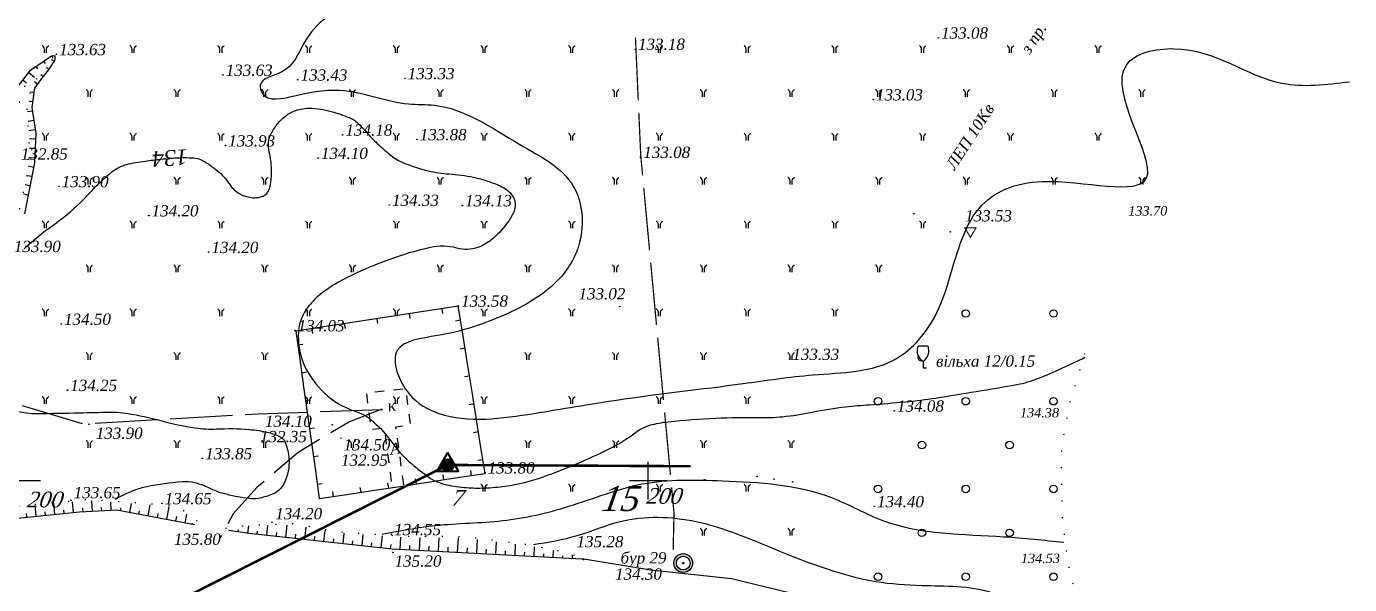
# Model space of a CAD drawing. Header units: millimetres. Extents: x 1400 to 4853, y -623 to 1865.
# Drawn here: x 3080.8 to 3207.5, y 1723.4 to 1776.8 of the extents above; entities that cross this region are included whole.
import ezdxf
from ezdxf.enums import TextEntityAlignment as Align
from ezdxf.lldxf.tags import DXFTag

# ---------------------------------------------------------------- set-up
doc = ezdxf.new("R2010")
doc.units = ezdxf.units.MM
doc.set_wipeout_variables(frame=1)
doc.linetypes.add('ADOT1', pattern=[1.6, 0.1, -1.5])
doc.linetypes.add('AHIDDEN2', pattern=[3, 1.5, -1.5])
for name, color, linetype in [('01_Північ', 7, 'Continuous'), ('0_Лицензия', 6, 'Continuous'), ('кресты', 7, 'Continuous'), ('ПИКЕТЫ', 7, 'Continuous')]:
    doc.layers.add(name, color=color, linetype=linetype)
doc.styles.add('grad', font='timesi.ttf')
doc.styles.add('universw', font='timesi.ttf', dxfattribs={"oblique": 10})
tags = doc.linetypes.add('New Line1', pattern=[1.5, 1, -0.5]).pattern_tags.tags
tags[6:7] = [DXFTag(74, 4), DXFTag(75, 0), DXFTag(340, '0'), DXFTag(46, 1.0), DXFTag(50, 0.0), DXFTag(44, 0.0), DXFTag(45, 0.0)]
tags[4:5] = [DXFTag(74, 4), DXFTag(75, 0), DXFTag(340, '0'), DXFTag(46, 1.0), DXFTag(50, 0.0), DXFTag(44, 0.0), DXFTag(45, 0.0)]

# ---------------------------------------------------------------- blocks, each defined once
blk = doc.blocks.new('475_1')
at = {"color": 0, "linetype": 'Continuous'}
for p, q in [((-2.5, 0), (2.5, 0)), ((0, 0.8), (0, 0))]:
    blk.add_line(p, q, dxfattribs=at)
blk = doc.blocks.new('369')
at = {"color": 0, "linetype": 'Continuous'}
blk.add_circle((0, 0), 0.6, dxfattribs=at)
blk = doc.blocks.new('390_2')
at = {"color": 0, "linetype": 'Continuous', "lineweight": 0}
blk.add_wipeout([(0.56, -0.02), (0.56, 0.02), (0.02, 0.02), (0.02, 1.02), (0.15, 1.11), (0.31, 1.24), (0.46, 1.38), (0.62, 1.58), (0.73, 1.77), (0.84, 2), (0.9, 2.21), (0.95, 2.44), (0.96, 2.61), (0.96, 2.86), (0.94, 3.01), (0.89, 3.24), (0.86, 3.33), (0.82, 3.39), (0.77, 3.44), (0.7, 3.46), (-0.38, 3.46), (-0.69, 3.46), (-0.8, 3.42), (-0.85, 3.37), (-0.89, 3.28), (-0.93, 3.11), (-0.96, 2.93), (-0.97, 2.66), (-0.95, 2.39), (-0.91, 2.19), (-0.85, 2.03), (-0.78, 1.85), (-0.67, 1.65), (-0.56, 1.5), (-0.45, 1.37), (-0.28, 1.21), (-0.13, 1.09), (-0.02, 1.02), (-0.02, -0.02)], dxfattribs=at)
at = {"color": 0, "linetype": 'Continuous'}
blk.add_lwpolyline([(0.89, 3.12), (0.86, 3.28, 0.283123), (0.7, 3.44), (-0.69, 3.44, 0.301637), (-0.87, 3.28, 0.346308), (0, 1.03, 0.325277)], format="xyb", close=True, dxfattribs=at)
blk.add_lwpolyline([(0, 1.03), (0, 0), (0.54, 0)], dxfattribs=at)
blk = doc.blocks.new('89_3')
at = {"color": 0, "linetype": 'Continuous', "lineweight": 0}
blk.add_wipeout([(1.49, -0.34), (1.52, -0.18), (1.53, -0.02), (1.52, 0.14), (1.5, 0.3), (1.46, 0.45), (1.41, 0.6), (1.34, 0.75), (1.25, 0.88), (1.15, 1.01), (1.04, 1.12), (0.91, 1.23), (0.78, 1.32), (0.64, 1.39), (0.49, 1.45), (0.34, 1.49), (0.18, 1.52), (0.02, 1.53), (-0.14, 1.52), (-0.3, 1.5), (-0.46, 1.46), (-0.61, 1.41), (-0.75, 1.33), (-0.89, 1.25), (-1.01, 1.15), (-1.13, 1.04), (-1.23, 0.91), (-1.32, 0.78), (-1.39, 0.64), (-1.45, 0.49), (-1.5, 0.34), (-1.52, 0.18), (-1.53, 0.02), (-1.53, -0.14), (-1.5, -0.3), (-1.46, -0.46), (-1.41, -0.61), (-1.34, -0.75), (-1.25, -0.89), (-1.15, -1.01), (-1.04, -1.13), (-0.92, -1.23), (-0.78, -1.32), (-0.64, -1.39), (-0.49, -1.45), (-0.34, -1.5), (-0.18, -1.52), (-0.02, -1.53), (0.14, -1.53), (0.3, -1.5), (0.45, -1.46), (0.6, -1.41), (0.75, -1.34), (0.88, -1.25), (1.01, -1.15), (1.12, -1.04), (1.23, -0.92), (1.32, -0.78), (1.39, -0.64), (1.45, -0.49)], dxfattribs=at)
at = {"linetype": 'Continuous'}
h = blk.add_hatch(color=0, dxfattribs=at)
h.paths.add_polyline_path([(1.5, 0, 1), (-1.5, 0, 1)])
h.paths.add_polyline_path([(1.1, 0, 1), (-1.1, 0, 1)], flags=16)
at = {"color": 0, "linetype": 'Continuous'}
for radius in [1.5, 1.1, 0.1]:
    blk.add_circle((0, 0), radius, dxfattribs=at)
blk = doc.blocks.new('Pointb')
at = {"color": 0, "linetype": 'ByBlock', "lineweight": -2, "const_width": 1.4}
blk.add_lwpolyline([(7, 4), (-7, 4), (0, -8.1)], close=True, dxfattribs=at)
blk = doc.blocks.new('403')
at = {"color": 0, "linetype": 'Continuous'}
for p, q in [((-0.45, 1.11), (-0.52, 1.11)), ((-0.38, 1.02), (-0.45, 1.11)), ((-0.31, 0.94), (-0.38, 1.02)), ((-0.21, 0.81), (-0.31, 0.94)), ((-0.17, 0.59), (-0.21, 0.81)), ((-0.17, 0), (-0.17, 0.59)), ((0.17, 0.59), (0.21, 0.81)), ((0.17, 0), (0.17, 0.59)), ((0.21, 0.81), (0.31, 0.94)), ((0.31, 0.94), (0.38, 1.02)), ((0.38, 1.02), (0.45, 1.11)), ((0.45, 1.11), (0.52, 1.11))]:
    blk.add_line(p, q, dxfattribs=at)
blk = doc.blocks.new('Licenzia')
at = {"linetype": 'New Line1', "lineweight": 25}
h = blk.add_hatch(color=6, dxfattribs=at)
h.dxf.hatch_style = 1
h.set_gradient(color1=(255, 0, 255), color2=(255, 0, 255), centered=1, tint=1, name='INVCYLINDER')
edge = h.paths.add_edge_path()
edge.add_arc((0, 0), 2, 0, 360)
at = {"color": 6, "linetype": 'Continuous', "lineweight": 40, "flags": 128}
blk.add_lwpolyline([(-0.08, 4.01), (-3.48, -1.99), (3.45, -1.99)], close=True, dxfattribs=at)
at = {"color": 10, "linetype": 'Continuous', "lineweight": 25}
blk.add_circle((0, 0), 2, dxfattribs=at)

msp = doc.modelspace()

# ---------------------------------------------------------------- linework, layer by layer
at = {"layer": '01_Північ', "color": 32, "linetype": 'Continuous'}
for p, q in [((3083.2103, 1773.9614), (3083.3626, 1773.7384)), ((3081.7208, 1772.9442), (3081.8731, 1772.7212)), ((3082.4656, 1773.4528), (3082.6179, 1773.2298)), ((3082.9855, 1772.6913), (3082.7561, 1772.8338)), ((3083.4613, 1773.4574), (3083.2319, 1773.5999)), ((3080.4942, 1771.6511), (3080.8287, 1771.3982)), ((3081.0381, 1772.3705), (3081.5976, 1771.9475)), ((3081.8777, 1771.2696), (3081.584, 1771.4778)), ((3082.4211, 1771.9887), (3082.2125, 1772.1601)), ((3081.5458, 1770.4583), (3081.2086, 1770.5065)), ((3081.4182, 1769.5655), (3081.0429, 1769.6191)), ((3081.3914, 1768.6731), (3080.9069, 1768.6001)), ((3081.5258, 1767.7813), (3080.9781, 1767.6987)), ((3081.6603, 1766.8896), (3081.0493, 1766.7974)), ((3081.6839, 1765.9917), (3081.101, 1766.0153)), ((3081.6474, 1765.0906), (3081.1131, 1765.1122)), ((3081.6109, 1764.1895), (3081.0499, 1764.2122)), ((3081.3328, 1762.4116), (3080.9008, 1762.4971)), ((3081.5079, 1763.2963), (3080.9865, 1763.3994)), ((3081.1577, 1761.5269), (3080.7133, 1761.6148)), ((3080.9826, 1760.6422), (3080.5258, 1760.7326))]:
    msp.add_line(p, q, dxfattribs=at)
at = {"layer": '01_Північ', "color": 7, "linetype": 'Continuous'}
for p, q in [((3081.7551, 1729.8924), (3081.6509, 1730.9346)), ((3083.5473, 1730.0715), (3083.4436, 1731.1092)), ((3085.3395, 1730.2506), (3085.2377, 1731.2701)), ((3087.136, 1730.3752), (3087.0797, 1731.3898)), ((3088.0352, 1730.4252), (3088.0183, 1730.7288)), ((3088.9344, 1730.4751), (3088.8896, 1731.2825)), ((3089.828, 1730.4381), (3089.8758, 1730.6945)), ((3090.7133, 1730.2729), (3090.8736, 1731.1325)), ((3092.4839, 1729.9426), (3092.6779, 1730.9824)), ((3094.2545, 1729.6123), (3094.4826, 1730.8351)), ((3080.859, 1729.8029), (3080.8242, 1730.151)), ((3082.6512, 1729.982), (3082.6165, 1730.3287)), ((3084.4434, 1730.1611), (3084.4092, 1730.5039)), ((3086.2368, 1730.3253), (3086.2178, 1730.6679)), ((3091.5986, 1730.1077), (3091.6577, 1730.4243)), ((3093.3692, 1729.7774), (3093.4396, 1730.1545)), ((3095.1398, 1729.4471), (3095.2169, 1729.8604)), ((3096.0251, 1729.2819), (3096.1795, 1730.1093)), ((3101.1088, 1728.4381), (3101.1323, 1728.5861)), ((3102.015, 1728.2945), (3102.1228, 1728.9753)), ((3102.9261, 1728.1887), (3102.9551, 1728.4563)), ((3103.8383, 1728.0901), (3103.9377, 1729.0094)), ((3104.7504, 1727.9915), (3104.7877, 1728.3368)), ((3105.6625, 1727.8929), (3105.7871, 1729.0454)), ((3106.5747, 1727.7943), (3106.6184, 1728.1985)), ((3107.4868, 1727.6957), (3107.6113, 1728.8473)), ((3109.3111, 1727.4984), (3109.4224, 1728.528)), ((3111.1354, 1727.3012), (3111.2399, 1728.268)), ((3112.9596, 1727.104), (3113.0717, 1728.1401)), ((3108.399, 1727.5971), (3108.4383, 1727.9606)), ((3110.2232, 1727.3998), (3110.2581, 1727.7227)), ((3112.0475, 1727.2026), (3112.0836, 1727.5364)), ((3113.8718, 1727.0054), (3113.9104, 1727.3623)), ((3114.7839, 1726.9068), (3114.9034, 1728.0121)), ((3115.6961, 1726.8082), (3115.7371, 1727.1882)), ((3116.6116, 1726.7517), (3116.6715, 1727.8926)), ((3117.5278, 1726.7036), (3117.5481, 1727.0908)), ((3118.444, 1726.6554), (3118.5071, 1727.8561)), ((3119.3601, 1726.6073), (3119.3819, 1727.0205)), ((3120.2763, 1726.5591), (3120.3435, 1727.8377)), ((3121.1925, 1726.511), (3121.2156, 1726.9501)), ((3122.1087, 1726.4628), (3122.18, 1727.8192)), ((3123.0249, 1726.4147), (3123.0489, 1726.8706)), ((3123.9411, 1726.3665), (3124.0097, 1727.6718)), ((3125.7735, 1726.2702), (3125.8355, 1727.4503)), ((3127.6058, 1726.1739), (3127.6613, 1727.2289)), ((3129.4382, 1726.0776), (3129.4847, 1726.9623)), ((3124.8573, 1726.3183), (3124.879, 1726.7326)), ((3126.6896, 1726.222), (3126.7092, 1726.5946)), ((3128.522, 1726.1257), (3128.5394, 1726.4565)), ((3130.3544, 1726.0294), (3130.3679, 1726.2859)), ((3131.2706, 1725.9813), (3131.305, 1726.6354)), ((3132.1868, 1725.9331), (3132.1962, 1726.1127)), ((3133.103, 1725.8849), (3133.1197, 1726.2043))]:
    msp.add_line(p, q, dxfattribs=at)
at = {"layer": '01_Північ', "color": 7, "linetype": 'Continuous', "const_width": 0.12}
for points in [[(3139.4062, 1769.7204), (3139.136, 1775.7143)], [(3139.6421, 1764.4849), (3139.4602, 1768.5216)], [(3139.8232, 1762.5341), (3139.6421, 1764.4849)], [(3140.4888, 1755.365), (3139.9341, 1761.3393)], [(3140.9397, 1750.5076), (3140.5997, 1754.1701)], [(3141.1549, 1748.1958), (3140.9397, 1750.5076)], [(3141.8221, 1741.0268), (3141.2661, 1747.001)], [(3142.4894, 1733.8578), (3141.9333, 1739.832)], [(3142.8286, 1730.2133), (3142.6006, 1732.663)], [(3142.7508, 1726.6744), (3142.8286, 1730.2133)]]:
    msp.add_lwpolyline(points, dxfattribs=at)
at = {"layer": '01_Північ', "color": 32, "linetype": 'Continuous', "flags": 128}
msp.add_lwpolyline([(3080.0689, 1771.0885), (3081.2059, 1772.5925), (3083.2124, 1773.9628), (3083.5468, 1773.9963), (3083.5468, 1773.5952), (3082.9449, 1772.6259), (3082.1757, 1771.6901), (3081.6072, 1770.8879), (3081.3397, 1769.0162), (3081.7075, 1766.5763), (3081.5919, 1763.7207), (3080.6292, 1758.8564)], dxfattribs=at)
at = {"layer": '01_Північ', "color": 32, "linetype": 'ADOT1', "flags": 128}
msp.add_lwpolyline([(3058.594, 1750.4109), (3058.3392, 1751.3839), (3058.5759, 1752.3565), (3059.4175, 1753.2765), (3060.0488, 1753.5394), (3061.8372, 1753.8548), (3063.7309, 1753.5394), (3064.7829, 1753.4342), (3067.5445, 1753.4605), (3069.0436, 1753.6708), (3071.174, 1754.1176), (3073.7089, 1754.8311), (3074.8136, 1755.278), (3076.2075, 1755.6985), (3076.9439, 1756.2505), (3078.2087, 1758.201), (3078.5243, 1759.857), (3079.1304, 1761.6518), (3079.2356, 1763.334), (3079.3934, 1764.9638), (3079.6038, 1766.462), (3079.8931, 1768.1706), (3080.21, 1769.8368), (3080.5519, 1770.8619), (3081.1042, 1771.7556), (3081.7091, 1771.9133), (3081.8143, 1771.703), (3081.4724, 1771.4402), (3081.1568, 1770.4676), (3080.8412, 1768.759), (3081.0775, 1765.438), (3080.867, 1762.5728), (3080.2436, 1759.662), (3079.6173, 1757.3667), (3078.7314, 1756.4077), (3076.7132, 1755.2717), (3074.7823, 1754.5256), (3072.045, 1753.5982), (3069.818, 1753.1577), (3067.4751, 1752.3926), (3066.3848, 1751.558), (3065.4569, 1751.2102), (3064.1346, 1751.2798), (3063.2454, 1751.8328), (3062.3871, 1752.0879), (3060.7168, 1752.0183), (3059.7425, 1751.8792), (3058.6522, 1751.1837), (3057.4228, 1750.5345)], dxfattribs=at)
at = {"layer": '01_Північ', "color": 7, "linetype": 'ADOT1', "flags": 128}
for points in [[(3185.7977, 1713.3063), (3184.3757, 1715.5365), (3182.4039, 1719.483), (3181.0037, 1723.5498), (3180.5443, 1725.5395), (3180.0325, 1729.7334), (3179.9249, 1734.7975), (3180.0008, 1736.7631), (3180.7046, 1740.6316), (3182.1826, 1745.485)], [(3026.0453, 1734.2026), (3032.4934, 1733.0348), (3043.6153, 1730.9155), (3052.5301, 1729.964), (3062.094, 1729.7045), (3065.9615, 1729.6193), (3072.7125, 1730.1816), (3083.3778, 1731.2196), (3086.7966, 1731.5224), (3092.8119, 1731.0899), (3095.2786, 1730.9169), (3097.4424, 1729.2301)], [(3099.8932, 1728.752), (3102.0189, 1729.0471), (3106.4327, 1729.1946), (3110.6841, 1728.4127), (3117.0108, 1727.9976), (3122.8579, 1727.9664), (3128.7101, 1727.2117), (3132.4103, 1726.4947), (3134.4114, 1725.7777)]]:
    msp.add_lwpolyline(points, dxfattribs=at)
at = {"layer": '01_Північ', "color": 7, "linetype": 'Continuous'}
for points in [[(3113.369, 1741.6265), (3113.4877, 1740.7344)], [(3115.0806, 1741.8731), (3114.1853, 1741.781)], [(3116.8711, 1742.0573), (3115.9758, 1741.9652)], [(3117.3503, 1740.5771), (3117.2304, 1741.469)], [(3086.1939, 1738.7388), (3080.4512, 1740.4772)], [(3100.5679, 1739.5444), (3094.5778, 1739.2006)], [(3103.0081, 1739.6844), (3101.766, 1739.6131)], [(3107.7613, 1739.8438), (3103.0081, 1739.6844)], [(3114.9572, 1740.0851), (3108.9606, 1739.884)], [(3114.8572, 1740.1348), (3111.7704, 1738.9482)], [(3113.6064, 1739.8422), (3113.7251, 1738.9501)], [(3117.5902, 1738.7931), (3117.4703, 1739.6851)], [(3093.3798, 1739.1319), (3087.3896, 1738.7881)], [(3111.7704, 1738.9482), (3109.9723, 1737.8769)], [(3113.9734, 1738.2275), (3114.8654, 1738.3472)], [(3116.2005, 1738.4672), (3116.8771, 1738.5473)], [(3116.2301, 1738.2505), (3116.2005, 1738.4672)], [(3108.8899, 1737.232), (3106.8315, 1736.0056)], [(3115.1608, 1737.685), (3115.2809, 1736.7931)], [(3116.474, 1736.4671), (3116.3521, 1737.3588)], [(3106.8315, 1736.0056), (3104.5483, 1734.0536)], [(3115.4011, 1735.9011), (3115.5212, 1735.0092)], [(3116.7179, 1734.6837), (3116.5959, 1735.5754)], [(3103.5906, 1733.2348), (3102.89, 1732.6358)], [(3115.6413, 1734.1173), (3115.7615, 1733.2253)], [(3116.9618, 1732.9003), (3116.8398, 1733.792)], [(3102.89, 1732.6358), (3100.6105, 1730.1203)], [(3100.6105, 1730.1203), (3100.0941, 1729.1676)], [(3099.4938, 1728.0599), (3099.3758, 1727.8422)]]:
    msp.add_lwpolyline(points, dxfattribs=at)
at = {"layer": '01_Північ', "color": 30}
msp.add_lwpolyline([(3076.9091, 1740.3341, 0.00124197), (3081.3405, 1739.7421, 0.02696876), (3081.5459, 1739.7264, 0.00992793), (3081.7965, 1739.7257, 0.00059806), (3085.9547, 1739.8023, 0.00248805), (3088.7129, 1739.8702, -0.00929614), (3089.4514, 1739.8783, -0.03356471), (3089.5163, 1739.8734, -0.00215909), (3090.5156, 1739.7264, -0.02849868), (3093.6829, 1739.0598, 0.02738963), (3096.9768, 1738.3589, 0.05191052), (3099.0184, 1738.2544, -0.03387605), (3102.1457, 1738.2069, -0.03665744), (3104.033, 1737.9098, -0.06044669), (3105.1237, 1737.5114, -0.18334612), (3105.6023, 1736.9843, -0.07748175), (3105.9599, 1735.3842, -0.13077876), (3105.505, 1733.0797, -0.18959685), (3104.2876, 1731.9655, -0.04747339), (3103.0007, 1731.6073, -0.07559506), (3102.1592, 1731.5857, -0.01647167), (3100.9861, 1731.7728, -0.01612411), (3099.8028, 1732.0415, -0.05095205), (3098.2963, 1732.604, 0.05575923), (3096.9142, 1733.1051, 0.08004237), (3095.7368, 1733.1955, 0.02751608), (3092.3534, 1732.7253, 0.04682887), (3091.0989, 1732.3554, 0.0309557), (3089.3128, 1731.5097)], format="xyb", dxfattribs=at)
at = {"layer": '01_Північ', "color": 7, "linetype": 'Continuous', "flags": 128}
for points in [[(3026.6358, 1733.9277), (3035.7129, 1731.0029), (3044.6412, 1729.6148), (3053.8671, 1728.6729), (3062.0756, 1728.2231), (3066.9862, 1728.2727), (3073.98, 1729.1155), (3085.8989, 1730.3065), (3089.4702, 1730.5048), (3096.9104, 1729.1168)], [(3100.2027, 1728.5817), (3102.1597, 1728.2716), (3115.8452, 1726.792), (3134.0191, 1725.8368)]]:
    msp.add_lwpolyline(points, dxfattribs=at)
at = {"layer": '01_Північ', "color": 7}
msp.add_lwpolyline([(3186.0197, 1713.6589), (3180.5949, 1715.5899), (3172.7176, 1718.7093), (3158.5704, 1721.4211), (3148.3495, 1723.9155), (3140.6243, 1724.7469), (3134.0141, 1725.81)], dxfattribs=at)
for centre in [(3168.1435, 1775.709, 39.924), (3083.6883, 1774.125, 40.089), (3139.1219, 1774.6295, 39.954), (3099.6402, 1772.1432, 40.089), (3106.8031, 1771.683, 40.029), (3117.06, 1771.8211, 39.999), (3161.9098, 1769.7935, 39.909), (3111.1008, 1766.4161, 40.254), (3099.8799, 1765.3851, 40.179), (3118.2147, 1765.9786, 40.164), (3108.7555, 1764.1876, 40.23), (3139.6216, 1764.284, 39.924), (3083.9308, 1761.4827, 40.17), (3092.5401, 1758.6885, 40.26), (3115.5611, 1759.6959, 40.299), (3122.5557, 1759.6508, 40.239), (3165.8216, 1758.8615, 40.014), (3169.2901, 1757.131, 40.059), (3098.2734, 1755.1791, 40.26), (3122.1762, 1750.0475, 40.074), (3137.6286, 1749.9658, 39.906), (3084.1527, 1748.31, 40.35), (3106.5277, 1747.6835, 40.209), (3153.8996, 1744.9485, 39.999), (3084.7475, 1741.9682, 40.275), (3163.9208, 1739.9935, 40.224), (3086.8177, 1738.7088, 40.17), (3110.1046, 1738.6619, 40.23), (3110.9366, 1737.3901, 40.35), (3097.6728, 1735.4335, 40.155), (3124.7246, 1734.0769, 40.14), (3145.7473, 1733.3997, 42.228), (3150.7813, 1733.7147, 42.255), (3152.4073, 1733.4477), (3154.1923, 1733.1897), (3085.0795, 1731.4266, 40.095), (3093.7915, 1731.1331, 40.395), (3162.0086, 1730.8475, 40.32), (3096.6939, 1729.1722, 40.74), (3104.3292, 1729.3189, 40.26), (3115.768, 1728.1737, 40.365), (3115.9132, 1726.4318, 40.56), (3134.1654, 1725.7544, 40.584)]:
    msp.add_circle(centre, 0.03, dxfattribs=at)
at = {"layer": '01_Північ', "color": 30}
for points in [[(3114.8764, 1728.1798), (3119.9947, 1729.0196), (3126.4115, 1729.4777), (3132.7664, 1730.8514), (3139.7944, 1732.9892), (3147.4335, 1733.2946), (3157.9146, 1731.6848), (3162.88, 1729.4707), (3174.4151, 1727.9437), (3180.1445, 1727.4093)], [(3129.3631, 1727.196), (3133.5698, 1728.056), (3137.681, 1729.3938), (3144.9471, 1729.3938), (3151.6397, 1727.1005), (3162.1566, 1723.6606), (3166.5545, 1723.2783), (3173.2471, 1722.6095), (3175.3505, 1721.845), (3181.6606, 1721.3673)]]:
    msp.add_spline(points, degree=3, dxfattribs=at)
at = {"layer": 'кресты', "color": 3, "linetype": 'Continuous'}
for p, q in [((3140.3623, 1731.5067), (3140.3623, 1735.1067)), ((3078.5623, 1733.3067), (3082.1623, 1733.3067)), ((3138.5623, 1733.3067), (3142.1623, 1733.3067))]:
    msp.add_line(p, q, dxfattribs=at)

# ---------------------------------------------------------------- block references
at = {"layer": '01_Північ', "color": 7, "xscale": 0.6, "yscale": 0.6, "zscale": 0.6}
for name, p in [('403', (3082.6476, 1774.2632)), ('403', (3091.0476, 1774.2632)), ('403', (3099.4476, 1774.2632)), ('403', (3107.8476, 1774.2632)), ('403', (3116.2476, 1774.2632)), ('403', (3124.6476, 1774.2632)), ('403', (3133.0476, 1774.2632)), ('403', (3141.4476, 1774.2632)), ('403', (3149.8476, 1774.2632)), ('403', (3158.2476, 1774.2632)), ('403', (3166.6476, 1774.2632)), ('403', (3175.0476, 1774.2632)), ('403', (3183.4476, 1774.2632)), ('403', (3086.8476, 1770.0632)), ('403', (3095.2476, 1770.0632)), ('403', (3103.6476, 1770.0632)), ('403', (3112.0476, 1770.0632)), ('403', (3120.4476, 1770.0632)), ('403', (3128.8476, 1770.0632)), ('403', (3137.2476, 1770.0632)), ('403', (3145.6476, 1770.0632)), ('403', (3154.0476, 1770.0632)), ('403', (3162.4476, 1770.0632)), ('403', (3170.8476, 1770.0632)), ('403', (3179.2476, 1770.0632)), ('403', (3187.6476, 1770.0632)), ('403', (3082.6476, 1765.8632)), ('403', (3091.0476, 1765.8632)), ('403', (3099.4476, 1765.8632)), ('403', (3107.8476, 1765.8632)), ('403', (3116.2476, 1765.8632)), ('403', (3124.6476, 1765.8632)), ('403', (3133.0476, 1765.8632)), ('403', (3141.4476, 1765.8632)), ('403', (3149.8476, 1765.8632)), ('403', (3158.2476, 1765.8632)), ('403', (3166.6476, 1765.8632)), ('403', (3175.0476, 1765.8632)), ('403', (3183.4476, 1765.8632)), ('403', (3086.8476, 1761.6632)), ('403', (3095.2476, 1761.6632)), ('403', (3103.6476, 1761.6632)), ('403', (3112.0476, 1761.6632)), ('403', (3120.4476, 1761.6632)), ('403', (3128.8476, 1761.6632)), ('403', (3137.2476, 1761.6632)), ('403', (3145.6476, 1761.6632)), ('403', (3154.0476, 1761.6632)), ('403', (3162.4476, 1761.6632)), ('403', (3170.8476, 1761.6632)), ('403', (3179.2476, 1761.6632)), ('403', (3187.6476, 1761.6632)), ('403', (3082.6476, 1757.4632)), ('403', (3091.0476, 1757.4632)), ('403', (3099.4476, 1757.4632)), ('403', (3107.8476, 1757.4632)), ('403', (3116.2476, 1757.4632)), ('403', (3124.6476, 1757.4632)), ('403', (3133.0476, 1757.4632)), ('403', (3141.4476, 1757.4632)), ('403', (3149.8476, 1757.4632)), ('403', (3158.2476, 1757.4632)), ('403', (3166.6476, 1757.4632)), ('403', (3086.8476, 1753.2632)), ('403', (3095.2476, 1753.2632)), ('403', (3103.6476, 1753.2632)), ('403', (3112.0476, 1753.2632)), ('403', (3120.4476, 1753.2632)), ('403', (3128.8476, 1753.2632)), ('403', (3137.2476, 1753.2632)), ('403', (3145.6476, 1753.2632)), ('403', (3154.0476, 1753.2632)), ('403', (3162.4476, 1753.2632)), ('403', (3082.6476, 1749.0632)), ('403', (3091.0476, 1749.0632)), ('403', (3099.4476, 1749.0632)), ('403', (3107.8476, 1749.0632)), ('403', (3116.2476, 1749.0632)), ('403', (3124.6476, 1749.0632)), ('403', (3133.0476, 1749.0632)), ('403', (3141.4476, 1749.0632)), ('403', (3149.8476, 1749.0632)), ('403', (3158.2476, 1749.0632)), ('369', (3170.7706, 1749.3112)), ('369', (3179.1706, 1749.3112)), ('403', (3086.8476, 1744.8632)), ('403', (3095.2476, 1744.8632)), ('403', (3103.6476, 1744.8632)), ('403', (3128.8476, 1744.8632)), ('403', (3137.2476, 1744.8632)), ('403', (3145.6476, 1744.8632)), ('403', (3154.0476, 1744.8632)), ('369', (3166.5706, 1745.1112)), ('403', (3082.6476, 1740.6632)), ('403', (3091.0476, 1740.6632)), ('403', (3099.4476, 1740.6632)), ('403', (3107.8476, 1740.6632)), ('403', (3116.2476, 1740.6632)), ('403', (3124.6476, 1740.6632)), ('403', (3133.0476, 1740.6632)), ('403', (3141.4476, 1740.6632)), ('403', (3149.8476, 1740.6632)), ('369', (3162.3706, 1740.9112)), ('369', (3170.7706, 1740.9112)), ('369', (3179.1706, 1740.9112)), ('403', (3086.8476, 1736.4632)), ('403', (3095.2476, 1736.4632)), ('403', (3103.6476, 1736.4632)), ('403', (3112.0476, 1736.4632)), ('403', (3128.8476, 1736.4632)), ('403', (3137.2476, 1736.4632)), ('403', (3145.6476, 1736.4632)), ('403', (3154.0476, 1736.4632)), ('369', (3166.5706, 1736.7112)), ('369', (3174.9706, 1736.7112)), ('403', (3124.6476, 1732.2632)), ('403', (3133.0476, 1732.2632)), ('403', (3141.4476, 1732.2632)), ('403', (3149.8476, 1732.2632)), ('369', (3162.3706, 1732.5112)), ('369', (3170.7706, 1732.5112)), ('369', (3179.1706, 1732.5112)), ('403', (3145.6476, 1728.0632)), ('403', (3154.0476, 1728.0632)), ('369', (3166.5706, 1728.3112)), ('369', (3174.9706, 1728.3112)), ('369', (3162.3706, 1724.1112)), ('369', (3170.7706, 1724.1112)), ('369', (3179.1706, 1724.1112))]:
    msp.add_blockref(name, p, dxfattribs=at)
at = {"layer": '01_Північ', "color": 1, "linetype": 'Continuous', "xscale": 0.075, "yscale": 0.075, "zscale": 0.075}
msp.add_blockref('Pointb', (3171.212, 1757.2008), dxfattribs=at)
at = {"layer": '01_Північ', "color": 7, "yscale": 0.6}
for p, xscale, zscale, rotation in [((3120.619, 1749.7832), 0.6297023035934652, 0.6297023035934652, 188.7856), ((3122.3886, 1748.6878), 0.5411324960491185, 0.5411324960491185, 99.0954), ((3111.2843, 1748.3405), 0.6297023035934652, 0.6297023035934652, 188.7856), ((3114.3958, 1748.8214), 0.6297023035934652, 0.6297023035934652, 188.7856), ((3117.5074, 1749.3023), 0.6297023035934652, 0.6297023035934652, 188.7856), ((3108.1727, 1747.8596), 0.6297023035934652, 0.6297023035934652, 188.7856), ((3106.804, 1746.2834), 0.5395455278345289, 0.5395455278345289, 277.9741000000001), ((3122.8163, 1746.0162), 0.5411324960491185, 0.5411324960491185, 99.0954), ((3107.1783, 1743.6117), 0.5395455278345289, 0.5395455278345289, 277.9741000000001), ((3123.244, 1743.3445), 0.5411324960491185, 0.5411324960491185, 99.0954), ((3107.5525, 1740.9401), 0.5395455278345289, 0.5395455278345289, 277.9741000000001), ((3123.6717, 1740.6729), 0.5411324960491185, 0.5411324960491185, 99.0954), ((3107.9268, 1738.2684), 0.5395455278345289, 0.5395455278345289, 277.9741000000001), ((3124.0995, 1738.0013), 0.5411324960491185, 0.5411324960491185, 99.0954), ((3108.301, 1735.5968), 0.5395455278345289, 0.5395455278345289, 277.9741000000001), ((3124.5272, 1735.3296), 0.5411324960491185, 0.5411324960491185, 99.0954), ((3108.6753, 1732.9251), 0.5395455278345289, 0.5395455278345289, 277.9741000000001), ((3115.4785, 1732.5912), 0.535321633337632, 0.535321633337632, 8.610799999999998), ((3118.1249, 1732.9919), 0.535321633337632, 0.535321633337632, 8.610799999999998), ((3120.7714, 1733.3927), 0.535321633337632, 0.535321633337632, 8.610799999999998), ((3123.4178, 1733.7934), 0.535321633337632, 0.535321633337632, 8.610799999999998), ((3110.1856, 1731.7897), 0.535321633337632, 0.535321633337632, 8.610799999999998), ((3112.832, 1732.1904), 0.535321633337632, 0.535321633337632, 8.610799999999998)]:
    msp.add_blockref('475_1', p, dxfattribs=dict(at, xscale=xscale, zscale=zscale, rotation=rotation))
at = {"layer": '0_Лицензия', "color": 6, "linetype": 'New Line1', "lineweight": 25, "xscale": 0.3, "yscale": 0.3, "zscale": 0.3}
msp.add_blockref('Licenzia', (3121.1623, 1734.8067), dxfattribs=at)

# ---------------------------------------------------------------- texts
at = {"layer": '01_Північ', "color": 7, "style": 'universw'}
for s, height, p in [('133.08', 1.08, (3168.412, 1775.6223, 39.924)), ('133.63', 1.08, (3083.9568, 1774.0383, 40.089)), ('133.18', 1.08, (3139.3904, 1774.5429, 39.954)), ('133.63', 1.08, (3099.9087, 1772.0565, 40.089)), ('133.43', 1.08, (3107.0716, 1771.5963, 40.029)), ('133.33', 1.08, (3117.3285, 1771.7344, 39.999)), ('133.03', 1.08, (3162.1783, 1769.7069, 39.909)), ('134.18', 1.08, (3111.3694, 1766.3294, 40.254)), ('133.93', 1.08, (3100.1485, 1765.2985, 40.179)), ('133.88', 1.08, (3118.4832, 1765.8919, 40.164)), ('132.85', 1.08, (3080.2918, 1764.0432, 40.209)), ('134.10', 1.08, (3109.024, 1764.1009, 40.23)), ('133.08', 1.08, (3139.8902, 1764.1973, 39.924)), ('133.90', 1.08, (3084.1993, 1761.396, 40.17)), ('134.33', 1.08, (3115.8296, 1759.6092, 40.299)), ('134.13', 1.08, (3122.8242, 1759.5641, 40.239)), ('134.20', 1.08, (3092.8087, 1758.6018, 40.26)), ('133.53', 1.08, (3170.7024, 1758.1263, 40.059)), ('133.70', 0.9, (3186.3312, 1758.6882, 40.11)), ('133.90', 1.08, (3079.6218, 1755.1899, 40.17)), ('134.20', 1.08, (3098.5419, 1755.0924, 40.26)), ('133.58', 1.08, (3122.4447, 1749.9608, 40.074)), ('133.02', 1.08, (3133.6851, 1750.6557, 39.906)), ('134.50', 1.08, (3084.4212, 1748.2233, 40.35)), ('134.03', 1.08, (3106.7962, 1747.5968, 40.209)), ('133.33', 1.08, (3154.1681, 1744.8618, 39.999)), ('134.25', 1.08, (3085.016, 1741.8815, 40.275)), ('134.08', 1.08, (3164.1893, 1739.9068, 40.224)), ('134.10', 1.08, (3103.6625, 1738.4547, 40.23)), ('134.38', 0.9, (3175.9622, 1739.3658, 40.314)), ('133.90', 1.08, (3087.4618, 1737.3083, 40.17)), ('134.50', 1.08, (3111.1816, 1736.2003, 40.35)), ('133.85', 1.08, (3097.9413, 1735.3468, 40.155)), ('133.80', 1.08, (3124.9931, 1733.9902, 40.14)), ('133.65', 1.08, (3085.348, 1731.6215, 40.095)), ('134.65', 1.08, (3094.06, 1731.0465, 40.395)), ('134.20', 1.08, (3104.6509, 1729.6046, 40.26)), ('134.40', 1.08, (3162.2771, 1730.7608, 40.32)), ('135.80', 1.08, (3094.9437, 1727.1618, 40.74)), ('134.55', 1.08, (3116.0365, 1728.087, 40.365)), ('135.28', 1.08, (3133.5, 1726.9272, 40.584)), ('135.20', 1.08, (3116.0753, 1725.0684, 40.56)), ('134.53', 0.9, (3176.0535, 1725.4226, 40.359))]:
    msp.add_text(s, height=height, dxfattribs=at).set_placement(p)
at = {"layer": '01_Північ', "color": 7}
for s, rotation, style, p in [('ЛЕП 10Кв               з пр.', 57.05846, 'universw', (3169.7009, 1762.9674, 39.909)), ('к', 8.456527, 'grad', (3115.4855, 1739.9145)), ('А', 8.456527, 'grad', (3115.7106, 1735.7749))]:
    msp.add_text(s, height=1.08, rotation=rotation, dxfattribs=dict(at, style=style)).set_placement(p)
at = {"layer": '01_Північ', "color": 30, "style": 'grad'}
msp.add_text('134', height=1.5, rotation=183.178167, dxfattribs=at).set_placement((3094.5583, 1764.193), align=Align.MIDDLE)
at = {"layer": '01_Північ', "color": 7, "linetype": 'Continuous', "style": 'grad'}
for s, p in [('вільха 12/0.15', (3167.9239, 1744.211)), ('132.35', (3103.184, 1736.9859)), ('132.95', (3110.9424, 1734.7315)), ('бур 29', (3137.7098, 1725.3776, -40.092)), ('134.30', (3137.1915, 1723.8249, -40.092))]:
    msp.add_text(s, height=1.08, dxfattribs=at).set_placement(p)
at = {"layer": '01_Північ', "color": 7, "linetype": 'AHIDDEN2', "style": 'universw', "oblique": 10}
for s, height, p in [('200', 1.5, (3080.8432, 1730.751)), ('15', 2.4, (3135.8023, 1730.3996)), ('200', 1.5, (3140.143, 1731.0877))]:
    msp.add_text(s, height=height, dxfattribs=at).set_placement(p)
at = {"layer": '0_Лицензия', "color": 6, "linetype": 'New Line1', "lineweight": 25, "insert": (3121.5202, 1732.4077), "char_height": 1.5, "attachment_point": 1, "style": 'universw'}
msp.add_mtext_dynamic_manual_height_columns('7', width=7.234357, gutter_width=15, heights=[6.4231], dxfattribs=at)
at = {"layer": 'ПИКЕТЫ', "color": 7, "linetype": 'AHIDDEN2', "style": 'universw', "oblique": 10}
for s, height, p in [('200', 1.5, (3080.8432, 1730.751)), ('15', 2.4, (3135.8023, 1730.3996)), ('200', 1.5, (3140.143, 1731.0877))]:
    msp.add_text(s, height=height, dxfattribs=at).set_placement(p)

# ---------------------------------------------------------------- next in the draw order: block references
at = {"layer": '01_Північ', "color": 7, "linetype": 'Continuous', "xscale": 0.6, "yscale": 0.6, "zscale": 0.6}
for name, p in [('390_2', (3166.6788, 1744.1152)), ('89_3', (3143.714, 1725.4173, -40.092))]:
    msp.add_blockref(name, p, dxfattribs=at)

# ---------------------------------------------------------------- next in the draw order: linework, layer by layer
at = {"color": 6, "linetype": 'Continuous', "lineweight": 60, "flags": 128}
msp.add_lwpolyline([(3144.4144, 1622.5005, 0.24, 0.24, 0), (3032.8199, 1555.7907, 0.24, 0.24, 0), (3018.8744, 1523.7908, 0.24, 0.24, 0), (2987.3207, 1481.6199, 0.24, 0.24, 0), (2991.6614, 1385.4672, 0.24, 0.24, 0), (2843.9613, 1431.7361, 0.24, 0.24, 0), (2695.2589, 1447.0788, 0.24, 0.24, 0), (2711.2688, 1628.8933, 0.24, 0.24, 0), (2712.5497, 1675.7396, 0, 0, 0), (2806.1021, 1678.0284, 0.24, 0.24, 0), (2909.7376, 1712.7799, 0.24, 0.24, 0), (2967.6908, 1719.2535, 0.24, 0.24, 0), (3085.4663, 1716.8193, 0.24, 0.24, 0), (3121.1623, 1734.8067, 0.24, 0.24, 0), (3144.4153, 1734.688, 0.24, 0.24, 0)], format="xyseb", dxfattribs=at)
at = {"layer": '01_Північ', "color": 30}
msp.add_lwpolyline([(3080.6011, 1755.5016, -0.03709286), (3083.3846, 1757.771, 0.04005734), (3085.9502, 1759.8881, 0.01657103), (3086.8716, 1760.8428, -0.01640846), (3087.8018, 1761.8072, -0.02921656), (3089.1407, 1762.9632, -0.06227394), (3089.8591, 1763.3836, -0.04808982), (3090.6298, 1763.6295, -0.02166695), (3092.3965, 1763.9319, -0.00724236), (3093.8915, 1764.0995, -0.00824856), (3095.2082, 1764.206, -0.02466829), (3096.417, 1764.224, -0.03803547), (3097.1969, 1764.1375, -0.08996269), (3097.7443, 1763.9277, -0.03130679), (3099.1171, 1762.9723, -0.08298446), (3100.1959, 1761.778, 0.10299986), (3101.1059, 1760.8476, 0.05862726), (3101.5482, 1760.6206, 0.04139672), (3102.2249, 1760.4303, 0.14555484), (3103.4775, 1760.5529, 0.21571087), (3104.0765, 1761.1842, 0.05785369), (3104.2218, 1761.8375, 0.02891812), (3104.2823, 1763.1718, 0.05867504), (3104.0773, 1764.7431, -0.09020161), (3104.008, 1765.7763, -0.08796931), (3104.1964, 1766.4113, -0.04859545), (3104.8309, 1767.4212, -0.07330915), (3105.7426, 1768.2988, -0.08275502), (3106.7511, 1768.792, -0.08732954), (3108.1869, 1768.9586, -0.06001094), (3110.2486, 1768.5864, -0.02460414), (3111.9138, 1767.9829, -0.080719), (3112.3745, 1767.6954, -0.03679044), (3113.2121, 1766.8456, 0.02793497), (3114.2946, 1765.7077, 0.00620527), (3115.052, 1765.0134, 0.00884654), (3115.5976, 1764.5426, 0.07307531), (3116.8558, 1763.7741, 0.04168783), (3119.3008, 1762.9662, 0.04374791), (3121.298, 1762.6677, -0.03765468), (3123.6212, 1762.3494, -0.02470546), (3124.9621, 1761.9914, -0.02620334), (3126.1855, 1761.5272, -0.13295768), (3127.3494, 1760.5872, -0.18669327), (3127.6257, 1759.5396, -0.08838336), (3127.4512, 1758.9498, -0.04363505), (3126.8027, 1757.8946, -0.06081726), (3125.3356, 1756.3504, -0.088867), (3124.0596, 1755.6329, -0.15303137), (3122.0245, 1755.5692, 0.12406784), (3119.5335, 1755.6329, 0.02125384), (3116.9678, 1754.9398, 0.01864605), (3114.1158, 1753.9194, 0.03068187), (3110.7025, 1752.3031, 0.04940063), (3108.7668, 1750.9722, 0.07049212), (3107.6246, 1749.6934, 0.07886514), (3106.9837, 1748.2992, 0.0602994), (3106.8598, 1747.4952, 0.0382172), (3106.9159, 1746.2157, 0.10699821), (3107.8219, 1743.6001, 0.08988628), (3110.0019, 1741.1439, 0.09237125), (3112.2093, 1739.9908, -0.10926233), (3114.048, 1738.9506, -0.05614146), (3115.8021, 1736.9753, 0.05922437), (3117.4769, 1735.1125, 0.02251986), (3119.1747, 1733.753, 0.05046354), (3120.0143, 1733.2619, 0.05561639), (3121.0637, 1732.9173, 0.03195013), (3122.9631, 1732.6451, 0.02887084), (3124.6662, 1732.6098, 0.02449184), (3126.6663, 1732.7822, 0.05234917), (3130.3166, 1733.6737, 0.02871476), (3136.6101, 1736.3462, 0.04839459), (3139.1432, 1737.9191, -0.09440068), (3140.519, 1738.6079, -0.04195233), (3142.2653, 1738.9475, -0.01628544), (3146.8282, 1739.2933, -0.01541002), (3150.9727, 1739.3441, 0.02859671), (3153.2059, 1739.4304, 0.02824704), (3156.0762, 1739.8709, -0.02538186), (3159.2672, 1740.3793, -0.01001857), (3161.5551, 1740.5793, 0.00660381), (3165.0277, 1740.8591, 0.01519243), (3167.8811, 1741.2146, 0.00553126), (3175.6696, 1742.5148, 0.05100197), (3177.7272, 1743.1029, 0.02226289), (3182.1845, 1745.1193)], format="xyb", dxfattribs=at)
msp.add_spline([(3100.7719, 1789.6096), (3098.3371, 1789.3579), (3096.616, 1788.7705), (3097.1197, 1787.344), (3099.3027, 1786.5888), (3102.7869, 1786.5049), (3108.4541, 1785.4141), (3111.7285, 1784.1974), (3114.1745, 1782.432), (3114.9721, 1779.5791), (3112.6633, 1778.9078), (3107.4556, 1775.2898), (3105.2727, 1772.4368), (3103.2157, 1771.1362), (3103.3757, 1770.4514), (3106.6636, 1770.1831), (3111.2934, 1770.6526), (3117.3993, 1769.3784), (3119.882, 1769.2443), (3128.0682, 1765.4932), (3133.1857, 1761.5068), (3133.7912, 1756.1416), (3131.684, 1752.4561), (3126.1902, 1748.9962), (3120.1696, 1747.191), (3116.3315, 1745.7619), (3117.4603, 1741.6251), (3120.3201, 1739.7447), (3129.4263, 1739.7447), (3137.3283, 1741.0234), (3149.4448, 1742.6029), (3156.1427, 1743.4303), (3164.1477, 1745.0035), (3167.8354, 1749.0651), (3170.2436, 1755.9849), (3172.0498, 1759.3695), (3178.0826, 1761.9489), (3188.0919, 1762.325), (3186.1452, 1773.0815), (3190.7359, 1774.661), (3201.0462, 1771.3515), (3207.5183, 1771.502)], degree=3, dxfattribs=at)

doc.saveas('drawing.dxf')
